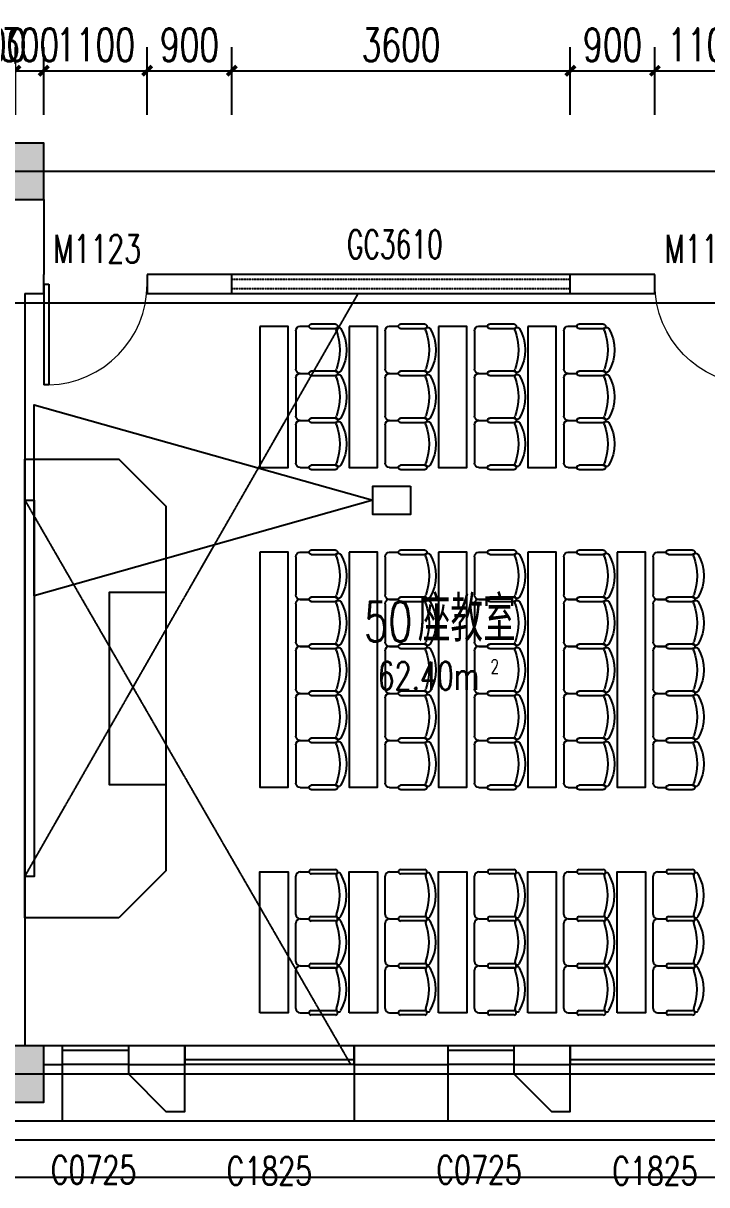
# Model space of a CAD drawing. Header units: millimetres. Extents: x 0 to 118900, y 0 to 84100.
# Drawn here: x 61980 to 69249, y 7212 to 19564 of the extents above; entities that cross this region are included whole.
import ezdxf

# ---------------------------------------------------------------- set-up
doc = ezdxf.new("R2010")
doc.units = ezdxf.units.MM
doc.linetypes.add('DASH', pattern=[0.35, 0.25, -0.1])
doc.linetypes.add('DOTE', pattern=[2.42, 2, -0.2, 0.02, -0.2])
for name, color, linetype in [('COLUMN', 2, 'Continuous'), ('DOOR', 4, 'Continuous'), ('DOTE', 1, 'DOTE'), ('FACADE OUTER SKIN', 6, 'Continuous'), ('FUR', 36, 'Continuous'), ('PUB_DIM', 3, 'Continuous'), ('PUB_HATCH', 8, 'Continuous'), ('SEE', 5, 'Continuous'), ('SPACE', 7, 'Continuous'), ('WALL', 2, 'Continuous'), ('WINDOW', 4, 'Continuous'), ('WINDOW_TEXT', 7, 'Continuous'), ('排水', 7, 'Continuous')]:
    doc.layers.add(name, color=color, linetype=linetype)
doc.styles.add('_TCH_SPACE', font='SIMPLEX', dxfattribs={"height": 5, "bigfont": 'GBCBIG'})
doc.styles.add('_TCH_WINDOW', font='SIMPLEX', dxfattribs={"height": 3.5, "bigfont": 'GBCBIG'})
doc.styles.add('DIM_FONT', font='SIMPLEX', dxfattribs={"width": 0.7, "bigfont": 'GBCBIG'})
doc.styles.add('仿宋单线', font='tjromans.shx', dxfattribs={"width": 0.65, "bigfont": 'tjhztxt.shx'})
doc.dimstyles.new('_TCH_ARCH&&100', dxfattribs={"dimtxt": 350, "dimasz": 100, "dimexe": 250, "dimexo": 300, "dimgap": 100, "dimtad": 1, "dimdec": 0, "dimzin": 0, "dimdsep": 46, "dimtxsty": 'DIM_FONT', "dimblk": 'ARCHTICK', "dimcen": 0.09, "dimclrt": 7, "dimazin": 2, "dimtfac": 1, "dimtdec": 0, "dimtix": 1, "dimtmove": 2, "dimatfit": 3, "dimldrblk": 'ARCHTICK', "dimfxl": 1, "dimtolj": 1, "dimtzin": 0, "dimarcsym": 0})

# ---------------------------------------------------------------- blocks, each defined once
blk = doc.blocks.new('A$C2A1F14C1')
for p, q in [((39, 209), (117, 209)), ((137, 228), (351, 228)), ((0, -170), (0, 170)), ((351, 189), (137, 189)), ((137, -189), (351, -189)), ((39, -209), (117, -209)), ((351, -228), (137, -228))]:
    blk.add_line(p, q)
for centre, radius, start, end in [((39, 170), 39, 90, 180), ((137, 209), 19.5, 90, 270), ((351, 209), 19.5, 270, 90), ((381, 178), 21.9, 31.8908, 201.2393), ((-116, 0), 506, 340.4246, 19.5754), ((68, 0), 382, 330.2912, 29.7088), ((39, -170), 39, 180, 270), ((137, -209), 19.5, 90, 270), ((351, -209), 19.5, 270, 90), ((381, -178), 21.9, 158.7607, 328.1092)]:
    blk.add_arc(centre, radius, start, end)
blk = doc.blocks.new('45 SEATS')
at = {"layer": 'FUR'}
for points in [[(1041218, 1665799), (1041218, 1664299), (1040918, 1664299), (1040918, 1665799), (1041218, 1665799)], [(1042168, 1665799), (1042168, 1664299), (1041868, 1664299), (1041868, 1665799), (1042168, 1665799)], [(1043118, 1665799), (1043118, 1664299), (1042818, 1664299), (1042818, 1665799), (1043118, 1665799)], [(1044068, 1665799), (1044068, 1664299), (1043768, 1664299), (1043768, 1665799), (1044068, 1665799)], [(1045018, 1665799), (1045018, 1664299), (1044718, 1664299), (1044718, 1665799), (1045018, 1665799)], [(1041218, 1660899), (1041218, 1663399), (1040918, 1663399), (1040918, 1660899), (1041218, 1660899)], [(1042168, 1660899), (1042168, 1663399), (1041868, 1663399), (1041868, 1660899), (1042168, 1660899)], [(1043118, 1660899), (1043118, 1663399), (1042818, 1663399), (1042818, 1660899), (1043118, 1660899)], [(1044068, 1660899), (1044068, 1663399), (1043768, 1663399), (1043768, 1660899), (1044068, 1660899)], [(1045018, 1660899), (1045018, 1663399), (1044718, 1663399), (1044718, 1660899), (1045018, 1660899)], [(1042168, 1658499), (1042168, 1659999), (1041868, 1659999), (1041868, 1658499), (1042168, 1658499)], [(1043118, 1658499), (1043118, 1659999), (1042818, 1659999), (1042818, 1658499), (1043118, 1658499)], [(1044068, 1658499), (1044068, 1659999), (1043768, 1659999), (1043768, 1658499), (1044068, 1658499)], [(1045018, 1658499), (1045018, 1659999), (1044718, 1659999), (1044718, 1658499), (1045018, 1658499)]]:
    blk.add_lwpolyline(points, dxfattribs=at)
for points in [[(1046518, 1664788), (1047518, 1664788), (1047518, 1659911), (1046518, 1659911), (1046018, 1660411), (1046018, 1664288)], [(1047418, 1660349), (1047418, 1664349), (1047518, 1664349), (1047518, 1660349)], [(1046018, 1663373), (1046618, 1663373), (1046618, 1661326), (1046018, 1661326)]]:
    blk.add_lwpolyline(points, close=True, dxfattribs=at)
at = {"layer": 'SEE', "linetype": 'DASH'}
for p, q in [((1047518, 1660349), (1044054, 1666349)), ((1047518, 1664349), (1043972, 1658149))]:
    blk.add_line(p, q, dxfattribs=at)
at = {"layer": 'SEE'}
blk.add_lwpolyline([(1043418, 1660199), (1043418, 1660499), (1043818, 1660499), (1043818, 1660349), (1047418, 1661364), (1047418, 1659334), (1043818, 1660349), (1043818, 1660199)], close=True, dxfattribs=at)
at = {"layer": 'FUR', "extrusion": (0, 0, -1), "xscale": -1.198432564735413, "yscale": 1.198432445181377, "zscale": -1.198432564735413, "rotation": 180}
for p in [(-1040837, 1665549), (-1041787, 1665549), (-1042737, 1665549), (-1043687, 1665549), (-1044637, 1665549), (-1040837, 1665049), (-1041787, 1665049), (-1042737, 1665049), (-1043687, 1665049), (-1044637, 1665049), (-1040837, 1664549), (-1041787, 1664549), (-1042737, 1664549), (-1043687, 1664549), (-1044637, 1664549)]:
    blk.add_blockref('A$C2A1F14C1', p, dxfattribs=at)
at = {"layer": 'FUR', "extrusion": (0, 0, -1), "xscale": 1.198432564735413, "yscale": 1.198432564735413, "zscale": -1.198432564735413}
for p in [(-1040837, 1663152), (-1041787, 1663152), (-1042737, 1663152), (-1043687, 1663152), (-1044637, 1663152), (-1040837, 1662652), (-1041787, 1662652), (-1042737, 1662652), (-1043687, 1662652), (-1044637, 1662652), (-1040837, 1662152), (-1041787, 1662152), (-1042737, 1662152), (-1043687, 1662152), (-1044637, 1662152), (-1040837, 1661652), (-1041787, 1661652), (-1042737, 1661652), (-1043687, 1661652), (-1044637, 1661652), (-1040837, 1661152), (-1041787, 1661152), (-1042737, 1661152), (-1043687, 1661152), (-1044637, 1661152), (-1041787, 1659749), (-1042737, 1659749), (-1043687, 1659749), (-1044637, 1659749), (-1041787, 1659249), (-1042737, 1659249), (-1043687, 1659249), (-1044637, 1659249), (-1041787, 1658749), (-1042737, 1658749), (-1043687, 1658749), (-1044637, 1658749)]:
    blk.add_blockref('A$C2A1F14C1', p, dxfattribs=at)
blk = doc.blocks.new('WD-HIGH')
at = {"layer": 'WINDOW'}
for p, q in [((1050564, 1525426), (1050564, 1525626)), ((1054164, 1525426), (1054164, 1525626))]:
    blk.add_line(p, q, dxfattribs=at)
at = {"layer": 'WINDOW', "linetype": 'DASH', "extrusion": (0, 0, -1)}
for p, q in [((1054164, 1525576), (1050564, 1525576)), ((1054164, 1525476), (1050564, 1525476))]:
    blk.add_line(p, q, dxfattribs=at)
at = {"layer": 'WINDOW_TEXT', "style": '仿宋单线', "width": 0.65}
blk.add_text('GC3610', height=300, dxfattribs=at).set_placement((1051788, 1525799))
blk = doc.blocks.new('AXIS-NET-07')
at = {"layer": 'DOTE'}
for p, q in [((716444, 1552252.8), (796044, 1552252.8)), ((752544, 1550853), (796044, 1550853)), ((716444, 1542652.8), (796044, 1542652.8))]:
    blk.add_line(p, q, dxfattribs=at)
blk = doc.blocks.new('_FZH')
blk.add_lwpolyline([(-0.5, -0.5), (0.5, -0.5), (0.5, 0.5), (-0.5, 0.5)], close=True)
at = {"layer": 'PUB_HATCH'}
blk.add_solid([(-0.5, -0.5), (0.5, -0.5), (-0.5, 0.5), (0.5, 0.5)], dxfattribs=at)
blk = doc.blocks.new('$DorLib2D$00000001')
for p, q in [((0.45, 0.975), (0.5, 0.975)), ((0.45, 0), (0.45, 0.975)), ((0.5, 0), (0.5, 0.975)), ((0.5, 0), (0.45, 0))]:
    blk.add_line(p, q)
at = {"lineweight": 13}
blk.add_arc((0.475, 0), 0.975, 91.4693, 180, dxfattribs=at)
blk = doc.blocks.new('$WINLIB2D$00000004')
at = {"color": 0}
for points in [[(-0.5, 0.5), (-0.5, -0.5)], [(-0.5, 0.5), (0.5, 0.5)], [(0.5, -0.5), (0.5, 0.5)], [(-0.5, 0.2406), (0.5, 0.2406)], [(-0.5, -0.5), (0.5, -0.5)]]:
    blk.add_lwpolyline(points, dxfattribs=at)
blk = doc.blocks.new('_ArchTick')
at = {"color": 0, "linetype": 'ByBlock', "const_width": 0.4}
blk.add_lwpolyline([(-0.5, -0.5), (0.5, 0.5)], dxfattribs=at)
blk = doc.blocks.new('*D595')
at = {"layer": 'Defpoints', "color": 0, "transparency": 16777216}
for p in [(61898, 19059), (61498, 18290), (61898, 18290)]:
    blk.add_point(p, dxfattribs=at)
at = {"layer": 'PUB_DIM', "color": 0, "lineweight": -2, "transparency": 16777216}
for p, q in [((61498, 18590), (61498, 19309)), ((61898, 18590), (61898, 19309)), ((61498, 19059), (61398, 19059)), ((61498, 19059), (61898, 19059)), ((61898, 19059), (61998, 19059))]:
    blk.add_line(p, q, dxfattribs=at)
at = {"layer": 'PUB_DIM', "color": 0, "lineweight": -2, "transparency": 16777216, "xscale": 100, "yscale": 100, "zscale": 100}
blk.add_blockref('_ArchTick', (61498, 19059), dxfattribs=at)
at = {"layer": 'PUB_DIM', "color": 0, "lineweight": -2, "transparency": 16777216, "xscale": 100, "yscale": 100, "zscale": 100, "rotation": 180}
blk.add_blockref('_ArchTick', (61898, 19059), dxfattribs=at)
at = {"layer": 'PUB_DIM', "color": 7, "transparency": 16777216, "insert": (61698, 19334), "char_height": 350, "attachment_point": 5, "style": 'DIM_FONT'}
blk.add_mtext('\\A1;400', dxfattribs=at)
blk = doc.blocks.new('*D596')
at = {"layer": 'Defpoints', "color": 0, "transparency": 16777216}
for p in [(62198, 19059), (61898, 18290), (62198, 18290)]:
    blk.add_point(p, dxfattribs=at)
at = {"layer": 'PUB_DIM', "color": 0, "lineweight": -2, "transparency": 16777216}
for p, q in [((61898, 18590), (61898, 19309)), ((62198, 18590), (62198, 19309)), ((61898, 19059), (61798, 19059)), ((61898, 19059), (62198, 19059)), ((62198, 19059), (62298, 19059))]:
    blk.add_line(p, q, dxfattribs=at)
at = {"layer": 'PUB_DIM', "color": 0, "lineweight": -2, "transparency": 16777216, "xscale": 100, "yscale": 100, "zscale": 100}
blk.add_blockref('_ArchTick', (61898, 19059), dxfattribs=at)
at = {"layer": 'PUB_DIM', "color": 0, "lineweight": -2, "transparency": 16777216, "xscale": 100, "yscale": 100, "zscale": 100, "rotation": 180}
blk.add_blockref('_ArchTick', (62198, 19059), dxfattribs=at)
at = {"layer": 'PUB_DIM', "color": 7, "transparency": 16777216, "insert": (62048, 19334), "char_height": 350, "attachment_point": 5, "style": 'DIM_FONT'}
blk.add_mtext('\\A1;300', dxfattribs=at)
blk = doc.blocks.new('*D597')
at = {"layer": 'Defpoints', "color": 0, "transparency": 16777216}
for p in [(63298, 19059), (62198, 18290), (63298, 18290)]:
    blk.add_point(p, dxfattribs=at)
at = {"layer": 'PUB_DIM', "color": 0, "lineweight": -2, "transparency": 16777216}
for p, q in [((62198, 18590), (62198, 19309)), ((63298, 18590), (63298, 19309)), ((62198, 19059), (63298, 19059))]:
    blk.add_line(p, q, dxfattribs=at)
at = {"layer": 'PUB_DIM', "color": 0, "lineweight": -2, "transparency": 16777216, "xscale": 100, "yscale": 100, "zscale": 100, "rotation": 180}
blk.add_blockref('_ArchTick', (62198, 19059), dxfattribs=at)
at = {"layer": 'PUB_DIM', "color": 0, "lineweight": -2, "transparency": 16777216, "xscale": 100, "yscale": 100, "zscale": 100}
blk.add_blockref('_ArchTick', (63298, 19059), dxfattribs=at)
at = {"layer": 'PUB_DIM', "color": 7, "transparency": 16777216, "insert": (62748, 19334), "char_height": 350, "attachment_point": 5, "style": 'DIM_FONT'}
blk.add_mtext('\\A1;1100', dxfattribs=at)
blk = doc.blocks.new('*D598')
at = {"layer": 'Defpoints', "color": 0, "transparency": 16777216}
for p in [(64198, 19059), (63298, 18290), (64198, 18290)]:
    blk.add_point(p, dxfattribs=at)
at = {"layer": 'PUB_DIM', "color": 0, "lineweight": -2, "transparency": 16777216}
for p, q in [((63298, 18590), (63298, 19309)), ((64198, 18590), (64198, 19309)), ((63298, 19059), (64198, 19059))]:
    blk.add_line(p, q, dxfattribs=at)
at = {"layer": 'PUB_DIM', "color": 0, "lineweight": -2, "transparency": 16777216, "xscale": 100, "yscale": 100, "zscale": 100, "rotation": 180}
blk.add_blockref('_ArchTick', (63298, 19059), dxfattribs=at)
at = {"layer": 'PUB_DIM', "color": 0, "lineweight": -2, "transparency": 16777216, "xscale": 100, "yscale": 100, "zscale": 100}
blk.add_blockref('_ArchTick', (64198, 19059), dxfattribs=at)
at = {"layer": 'PUB_DIM', "color": 7, "transparency": 16777216, "insert": (63748, 19334), "char_height": 350, "attachment_point": 5, "style": 'DIM_FONT'}
blk.add_mtext('\\A1;900', dxfattribs=at)
blk = doc.blocks.new('*D599')
at = {"layer": 'Defpoints', "color": 0, "transparency": 16777216}
for p in [(67798, 19059), (64198, 18290), (67798, 18290)]:
    blk.add_point(p, dxfattribs=at)
at = {"layer": 'PUB_DIM', "color": 0, "lineweight": -2, "transparency": 16777216}
for p, q in [((64198, 18590), (64198, 19309)), ((67798, 18590), (67798, 19309)), ((64198, 19059), (67798, 19059))]:
    blk.add_line(p, q, dxfattribs=at)
at = {"layer": 'PUB_DIM', "color": 0, "lineweight": -2, "transparency": 16777216, "xscale": 100, "yscale": 100, "zscale": 100, "rotation": 180}
blk.add_blockref('_ArchTick', (64198, 19059), dxfattribs=at)
at = {"layer": 'PUB_DIM', "color": 0, "lineweight": -2, "transparency": 16777216, "xscale": 100, "yscale": 100, "zscale": 100}
blk.add_blockref('_ArchTick', (67798, 19059), dxfattribs=at)
at = {"layer": 'PUB_DIM', "color": 7, "transparency": 16777216, "insert": (65998, 19334), "char_height": 350, "attachment_point": 5, "style": 'DIM_FONT'}
blk.add_mtext('\\A1;3600', dxfattribs=at)
blk = doc.blocks.new('*D600')
at = {"layer": 'Defpoints', "color": 0, "transparency": 16777216}
for p in [(68698, 19059), (67798, 18290), (68698, 18290)]:
    blk.add_point(p, dxfattribs=at)
at = {"layer": 'PUB_DIM', "color": 0, "lineweight": -2, "transparency": 16777216}
for p, q in [((67798, 18590), (67798, 19309)), ((68698, 18590), (68698, 19309)), ((67798, 19059), (68698, 19059))]:
    blk.add_line(p, q, dxfattribs=at)
at = {"layer": 'PUB_DIM', "color": 0, "lineweight": -2, "transparency": 16777216, "xscale": 100, "yscale": 100, "zscale": 100, "rotation": 180}
blk.add_blockref('_ArchTick', (67798, 19059), dxfattribs=at)
at = {"layer": 'PUB_DIM', "color": 0, "lineweight": -2, "transparency": 16777216, "xscale": 100, "yscale": 100, "zscale": 100}
blk.add_blockref('_ArchTick', (68698, 19059), dxfattribs=at)
at = {"layer": 'PUB_DIM', "color": 7, "transparency": 16777216, "insert": (68248, 19334), "char_height": 350, "attachment_point": 5, "style": 'DIM_FONT'}
blk.add_mtext('\\A1;900', dxfattribs=at)
blk = doc.blocks.new('*D601')
at = {"layer": 'Defpoints', "color": 0, "transparency": 16777216}
for p in [(69798, 19059), (68698, 18290), (69798, 18290)]:
    blk.add_point(p, dxfattribs=at)
at = {"layer": 'PUB_DIM', "color": 0, "lineweight": -2, "transparency": 16777216}
for p, q in [((68698, 18590), (68698, 19309)), ((69798, 18590), (69798, 19309)), ((68698, 19059), (69798, 19059))]:
    blk.add_line(p, q, dxfattribs=at)
at = {"layer": 'PUB_DIM', "color": 0, "lineweight": -2, "transparency": 16777216, "xscale": 100, "yscale": 100, "zscale": 100, "rotation": 180}
blk.add_blockref('_ArchTick', (68698, 19059), dxfattribs=at)
at = {"layer": 'PUB_DIM', "color": 0, "lineweight": -2, "transparency": 16777216, "xscale": 100, "yscale": 100, "zscale": 100}
blk.add_blockref('_ArchTick', (69798, 19059), dxfattribs=at)
at = {"layer": 'PUB_DIM', "color": 7, "transparency": 16777216, "insert": (69248, 19334), "char_height": 350, "attachment_point": 5, "style": 'DIM_FONT'}
blk.add_mtext('\\A1;1100', dxfattribs=at)

msp = doc.modelspace()

# ---------------------------------------------------------------- linework, layer by layer
at = {"layer": 'FACADE OUTER SKIN', "ltscale": 20}
for points in [[(61397.6, 8489.9), (61397.6, 7889.9), (62397.6, 7889.9), (62397.6, 8489.9)], [(63097.6, 8489.9), (63097.6, 8389.9), (63497.6, 7989.9), (63697.6, 7989.9), (63697.6, 8489.9)], [(65497.6, 8489.9), (65497.6, 7889.9), (66497.6, 7889.9), (66497.6, 8489.9)], [(67197.6, 8489.9), (67197.6, 8389.9), (67597.6, 7989.9), (67797.6, 7989.9), (67797.6, 8489.9)]]:
    msp.add_lwpolyline(points, dxfattribs=at)
at = {"layer": 'SEE'}
for points in [[(62397.6, 7889.9), (65497.6, 7889.9)], [(66497.6, 7889.9), (69597.6, 7889.9)]]:
    msp.add_lwpolyline(points, dxfattribs=at)
at = {"layer": 'WALL'}
for p, q in [((62197.6, 17689.9), (62197.6, 17289.9)), ((62197.6, 17289.9), (62197.6, 16890.1)), ((62197.6, 16690.1), (62197.6, 16890.1)), ((68697.6, 16890.1), (63297.6, 16890.1)), ((63297.6, 16890.1), (63297.6, 16690.1)), ((68697.6, 16690.1), (68697.6, 16890.1)), ((61997.6, 16690.1), (62197.6, 16690.1)), ((61997.6, 16690.1), (61997.6, 8689.9)), ((63297.6, 16690.1), (68697.6, 16690.1)), ((62397.6, 8689.9), (62197.6, 8689.9)), ((62397.6, 8489.9), (62397.6, 8689.9)), ((63697.6, 8689.9), (63097.6, 8689.9)), ((63097.6, 8689.9), (63097.6, 8489.9)), ((63697.6, 8489.9), (63697.6, 8689.9)), ((66497.6, 8689.9), (65497.6, 8689.9)), ((65497.6, 8689.9), (65497.6, 8489.9)), ((66497.6, 8489.9), (66497.6, 8689.9)), ((67797.6, 8689.9), (67197.6, 8689.9)), ((67197.6, 8689.9), (67197.6, 8489.9)), ((67797.6, 8489.9), (67797.6, 8689.9)), ((62197.6, 8489.9), (62397.6, 8489.9)), ((63097.6, 8489.9), (63697.6, 8489.9)), ((65497.6, 8489.9), (66497.6, 8489.9)), ((67197.6, 8489.9), (67797.6, 8489.9))]:
    msp.add_line(p, q, dxfattribs=at)
at = {"layer": '排水'}
msp.add_lwpolyline([(15497.6, 7289.9), (15497.6, 7689.9), (84897.6, 7689.9), (84897.6, 7289.9), (15497.6, 7289.9)], dxfattribs=at)

# ---------------------------------------------------------------- block references
at = {"layer": 'COLUMN', "xscale": 600, "yscale": 600, "zscale": 600}
for p in [(61897.6, 17989.9), (61897.6, 8389.9)]:
    msp.add_blockref('_FZH', p, dxfattribs=at)
at = {"layer": 'DOOR'}
ref = msp.add_blockref('$DorLib2D$00000001', (62747.6, 16790.1), dxfattribs=dict(at, xscale=1100, yscale=1100, zscale=1100, rotation=180))
ref.add_attrib('A', 'M1123', (62297.6, 17016.3), dxfattribs={"layer": 'WINDOW_TEXT', "ltscale": 20, "height": 297.5, "style": '_TCH_WINDOW', "width": 0.705882})
ref = msp.add_blockref('$DorLib2D$00000001', (69247.6, 16790.1), dxfattribs=dict(at, xscale=-1100, yscale=1100, zscale=-1100, rotation=180))
ref.add_attrib('A', 'M1123', (68797.6, 17016.3), dxfattribs={"layer": 'WINDOW_TEXT', "ltscale": 20, "height": 297.5, "style": '_TCH_WINDOW', "width": 0.705882})
at = {"layer": 'DOTE'}
msp.add_blockref('AXIS-NET-07', (-707046.5, -1534262.9), dxfattribs=at)
at = {"layer": 'SEE', "rotation": 180}
msp.add_blockref('45 SEATS', (1109515.3, 1674839.2), dxfattribs=at)
at = {"layer": 'WINDOW'}
msp.add_blockref('WD-HIGH', (-986366, -1508735.9), dxfattribs=at)
ref = msp.add_blockref('$WINLIB2D$00000004', (62747.6, 8589.9), dxfattribs=dict(at, xscale=-700, yscale=200, zscale=-700))
ref.add_attrib('A', 'C0725', (62272.6, 7222.1), dxfattribs={"layer": 'WINDOW_TEXT', "ltscale": 20, "height": 297.5, "style": '_TCH_WINDOW', "width": 0.705882})
ref = msp.add_blockref('$WINLIB2D$00000004', (64597.6, 8589.9), dxfattribs=dict(at, xscale=-1800, yscale=-200, zscale=-1800))
ref.add_attrib('A', 'C1825', (64142.6, 7211.5), dxfattribs={"layer": 'WINDOW_TEXT', "ltscale": 20, "height": 297.5, "style": '_TCH_WINDOW', "width": 0.705882})
ref = msp.add_blockref('$WINLIB2D$00000004', (66847.6, 8589.9), dxfattribs=dict(at, xscale=-700, yscale=200, zscale=-700))
ref.add_attrib('A', 'C0725', (66372.6, 7222.1), dxfattribs={"layer": 'WINDOW_TEXT', "ltscale": 20, "height": 297.5, "style": '_TCH_WINDOW', "width": 0.705882})
ref = msp.add_blockref('$WINLIB2D$00000004', (68697.6, 8589.9), dxfattribs=dict(at, xscale=-1800, yscale=-200, zscale=-1800))
ref.add_attrib('A', 'C1825', (68242.6, 7211.5), dxfattribs={"layer": 'WINDOW_TEXT', "ltscale": 20, "height": 297.5, "style": '_TCH_WINDOW', "width": 0.705882})

# ---------------------------------------------------------------- texts
at = {"layer": 'SPACE', "style": '_TCH_SPACE'}
msp.add_text('座教室', height=482.27, dxfattribs=at).set_placement((66175.4, 12987.2))
at = {"layer": 'SPACE', "style": '_TCH_SPACE', "width": 0.705882}
for s, height, p in [('50', 425, (65603.9, 12987.2)), ('62.40m', 297.5, (65749.3, 12475.3)), ('2', 148.8, (66949.3, 12650.3))]:
    msp.add_text(s, height=height, dxfattribs=at).set_placement(p)

# ---------------------------------------------------------------- dimensions: what is measured, and where the dimension line sits
at = {"layer": 'PUB_DIM'}
for p1, p2, picture, middle in [((61497.6, 18289.9), (61897.6, 18289.9), '*D595', (61697.6, 19334.2)), ((61897.6, 18289.9), (62197.6, 18289.9), '*D596', (62047.6, 19334.2)), ((62197.6, 18289.9), (63297.6, 18289.9), '*D597', (62747.6, 19334.2)), ((63297.6, 18289.9), (64197.6, 18289.9), '*D598', (63747.6, 19334.2)), ((64197.6, 18289.9), (67797.6, 18289.9), '*D599', (65997.6, 19334.2)), ((67797.6, 18289.9), (68697.6, 18289.9), '*D600', (68247.6, 19334.2)), ((68697.6, 18289.9), (69797.6, 18289.9), '*D601', (69247.6, 19334.2))]:
    dim = msp.add_aligned_dim(p1=p1, p2=p2, distance=769.3, dimstyle='_TCH_ARCH&&100', dxfattribs=at)
    dim.commit()
    dim.dimension.update_dxf_attribs({"geometry": picture, "text_midpoint": middle})

doc.saveas('drawing.dxf')
